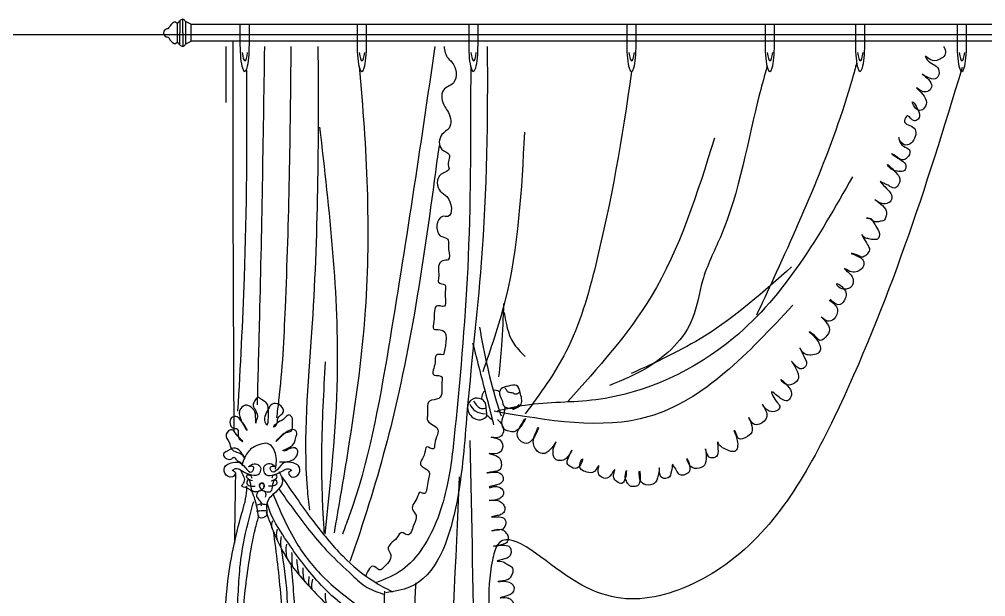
# Model space of a CAD drawing. Header units: inches. Extents: x 8.9 to 51.4, y 16 to 40.8.
# Drawn here: x 42.615 to 44.807, y 23.044 to 24.352 of the extents above; entities that cross this region are included whole.
import ezdxf

# ---------------------------------------------------------------- set-up
doc = ezdxf.new("R2010")
doc.units = ezdxf.units.IN
doc.header["$MEASUREMENT"] = 0
doc.layers.add('02', color=2, linetype='Continuous')
doc.layers.add('4', color=4, linetype='Continuous')

msp = doc.modelspace()

# ---------------------------------------------------------------- linework, layer by layer
at = {"layer": '02'}
for p, q in [((42.9793, 24.3487), (42.9793, 24.3218)), ((42.9861, 24.3218), (42.9861, 24.3524)), ((42.9919, 24.3472), (42.9919, 24.3479)), ((42.9919, 24.3472), (42.9919, 24.2965)), ((43.0038, 24.3413), (42.9933, 24.3465)), ((42.9734, 24.3448), (42.9734, 24.2989)), ((43.0038, 24.3413), (46.8378, 24.3413)), ((43.0038, 24.3413), (43.0038, 24.3028)), ((43.1156, 24.3413), (43.1156, 24.2944)), ((43.1368, 24.2934), (43.1368, 24.3413)), ((43.3813, 24.3413), (43.3813, 24.2944)), ((43.4025, 24.2934), (43.4025, 24.3413)), ((43.6342, 24.3413), (43.6342, 24.2944)), ((43.6554, 24.2934), (43.6554, 24.3413)), ((43.9927, 24.3413), (43.9927, 24.2944)), ((44.0139, 24.2934), (44.0139, 24.3413)), ((44.3064, 24.3413), (44.3064, 24.2944)), ((44.3275, 24.2934), (44.3276, 24.3413)), ((44.5112, 24.3413), (44.5112, 24.2944)), ((44.5324, 24.2934), (44.5324, 24.3413)), ((44.7419, 24.3413), (44.7419, 24.2944)), ((44.7631, 24.2934), (44.7631, 24.3413)), ((42.9793, 24.295), (42.9793, 24.3218)), ((42.9861, 24.3218), (42.9861, 24.2913)), ((46.8378, 24.3028), (43.0038, 24.3028)), ((42.9919, 24.2965), (42.9919, 24.2957)), ((43.0038, 24.3024), (42.9933, 24.2972)), ((43.0832, 24.2907), (43.0832, 24.164))]:
    msp.add_line(p, q, dxfattribs=at)
for centre, radius, start, end in [((42.9734, 24.3511), 0.00629, 238.1539, 337.9883), ((42.9853, 24.3457), 0.00679, 23.5943, 153.1506), ((42.995, 24.3499), 0.0038, 203.5943, 243.4382), ((42.952, 24.3218), 0.00962, 93.2803, 266.7262), ((42.9512, 24.3352), 0.0038, 273.2803, 334.4756), ((42.9793, 24.3218), 0.0273, 118.3687, 154.4756), ((42.9681, 24.3425), 0.0038, 58.1539, 118.3687), ((42.9512, 24.3084), 0.0038, 25.5309, 86.7262), ((42.9793, 24.3218), 0.0273, 205.5309, 241.6377), ((42.9681, 24.3012), 0.0038, 241.6377, 301.8526), ((42.9734, 24.2926), 0.00629, 22.0182, 121.8526), ((42.9853, 24.298), 0.00679, 206.8559, 336.4122), ((42.995, 24.2938), 0.0038, 116.5683, 156.4122)]:
    msp.add_arc(centre, radius, start, end, dxfattribs=at)
for centre, major_axis, ratio, start_param, end_param in [((43.1262, 24.2944), (0, 0.0601), 0.176397, 1.570796, 4.728041), ((43.3919, 24.2944), (0, 0.0601), 0.176397, 1.570796, 4.728041), ((43.6448, 24.2944), (0, 0.0601), 0.176397, 1.570796, 4.728041), ((44.0033, 24.2944), (0, 0.0601), 0.176397, 1.570796, 4.728041), ((44.317, 24.2944), (0, 0.0601), 0.176397, 1.570796, 4.728041), ((44.5218, 24.2944), (0, 0.0601), 0.176397, 1.570796, 4.728041), ((44.7525, 24.2944), (0, 0.0601), 0.176397, 1.570796, 4.728041), ((43.1267, 24.2998), (0, 0.0415), 0.176643, 2.136708, 4.146478), ((43.3924, 24.2998), (0, 0.0415), 0.176643, 2.136708, 4.146478), ((43.6453, 24.2998), (0, 0.0415), 0.176643, 2.136708, 4.146478), ((44.0038, 24.2998), (0, 0.0415), 0.176643, 2.136708, 4.146478), ((44.3175, 24.2998), (0, 0.0415), 0.176643, 2.136708, 4.146478), ((44.5223, 24.2998), (0, 0.0415), 0.176643, 2.136708, 4.146478), ((44.753, 24.2998), (0, 0.0415), 0.176643, 2.136708, 4.146478)]:
    msp.add_ellipse(centre, major_axis=major_axis, ratio=ratio, start_param=start_param, end_param=end_param, dxfattribs=at)
for points, knots in [([(43.0991, 24.3028), (43.0991, 24.2014), (43.0992, 23.9113), (43.1006, 23.6213), (43.1016, 23.4207)], [2.086117, 2.086117, 2.086117, 2.086117, 4.015385, 8.348551, 8.348551, 8.348551, 8.348551]), ([(43.1709, 24.2907), (43.168, 24.0803), (43.1635, 23.8097), (43.156, 23.5391), (43.1543, 23.4788)], [1.541985, 1.541985, 1.541985, 1.541985, 6.085403, 7.387185, 7.387185, 7.387185, 7.387185]), ([(43.231, 24.2907), (43.2294, 24.0934), (43.225, 23.8258), (43.2107, 23.5452), (43.2, 23.4625), (43.1983, 23.4495)], [2940.696931, 2940.696931, 2940.696931, 2940.696931, 8797.111194, 10880.326013, 11269.973114, 11269.973114, 11269.973114, 11269.973114]), ([(43.2922, 24.2907), (43.2943, 24.0751), (43.2914, 23.7414), (43.2566, 23.3904), (43.2711, 23.2565), (43.2729, 23.2399)], [2.079695, 2.079695, 2.079695, 2.079695, 6.738728, 9.28454, 9.644754, 9.644754, 9.644754, 9.644754]), ([(43.5574, 24.2907), (43.5244, 24.0635), (43.4713, 23.7065), (43.4047, 23.3343), (43.3527, 23.1984), (43.3477, 23.1852)], [0.979172, 0.979172, 0.979172, 0.979172, 5.94614, 8.780512, 9.086777, 9.086777, 9.086777, 9.086777]), ([(43.6762, 24.2907), (43.6776, 24.1281), (43.6734, 23.8468), (43.6305, 23.4937), (43.6158, 23.2511), (43.5541, 23.0691), (43.465, 23.0557), (43.4462, 23.0529)], [2939.242907, 2939.242907, 2939.242907, 2939.242907, 7773.046727, 11284.137095, 13314.332295, 15360.252589, 15909.32511, 15909.32511, 15909.32511, 15909.32511]), ([(43.5785, 24.2907), (43.5787, 24.2817), (43.5842, 24.2651), (43.6053, 24.2505), (43.6126, 24.2063), (43.5671, 24.1955), (43.5751, 24.1589), (43.5928, 24.1374), (43.5978, 24.1054), (43.5669, 24.0927), (43.5641, 24.0562), (43.599, 24.0482), (43.5839, 24.0262), (43.5933, 24.0084), (43.5587, 24.0036), (43.5621, 23.9622), (43.5942, 23.9513), (43.6009, 23.9001), (43.5615, 23.9117), (43.5558, 23.8591), (43.5919, 23.8583), (43.5855, 23.8324), (43.5951, 23.8046), (43.5762, 23.8071), (43.5611, 23.7946), (43.569, 23.7758), (43.563, 23.7529), (43.5848, 23.7532), (43.5776, 23.7288), (43.587, 23.6959), (43.5694, 23.7032), (43.5527, 23.7033), (43.5595, 23.6753), (43.5498, 23.6471), (43.5909, 23.6539), (43.5833, 23.6194), (43.5773, 23.5918)], [2.676291, 2.676291, 2.676291, 2.676291, 2.836146, 2.920329, 3.263767, 3.466201, 3.739429, 3.848873, 4.104306, 4.260415, 4.503985, 4.645637, 4.843154, 4.879835, 5.037672, 5.314994, 5.453091, 5.776768, 5.863063, 6.181272, 6.297438, 6.478369, 6.64814, 6.74028, 6.796867, 7.045193, 7.113909, 7.222544, 7.333143, 7.577646, 7.649486, 7.667139, 7.930713, 8.054607, 8.157448, 8.573558, 8.573558, 8.573558, 8.573558]), ([(44.7108, 24.2907), (44.7131, 24.2875), (44.7176, 24.2788), (44.7129, 24.2675), (44.6988, 24.2595), (44.684, 24.256), (44.665, 24.2743), (44.6784, 24.2531), (44.6915, 24.2506), (44.704, 24.2361), (44.6974, 24.2156), (44.6787, 24.2172), (44.6506, 24.2363), (44.6849, 24.2137), (44.6846, 24.1944), (44.6721, 24.1867), (44.6603, 24.1889), (44.6391, 24.2059), (44.6741, 24.1767), (44.6723, 24.1569), (44.6597, 24.1417), (44.6448, 24.1509), (44.6365, 24.1741), (44.658, 24.1443), (44.6571, 24.127), (44.6405, 24.1182), (44.6314, 24.1416), (44.6145, 24.1139), (44.6464, 24.1126), (44.6493, 24.09), (44.6427, 24.0757), (44.6276, 24.064), (44.6128, 24.0707), (44.6088, 24.0878), (44.6124, 24.0617), (44.6416, 24.0629), (44.6308, 24.0381), (44.6144, 24.0306), (44.606, 24.042), (44.5852, 24.0516), (44.615, 24.0334), (44.6278, 24.024), (44.6239, 24.0072), (44.6099, 24.0074), (44.5991, 24.0093), (44.5903, 24.0138), (44.5758, 24.0323), (44.6043, 24.0051), (44.6137, 23.9913), (44.6106, 23.9792), (44.6027, 23.9672), (44.5902, 23.9731), (44.5819, 23.9787), (44.5746, 23.9808), (44.5601, 23.9909), (44.5846, 23.9667), (44.5941, 23.9562), (44.5944, 23.9403), (44.5809, 23.9338), (44.5686, 23.9341), (44.544, 23.9512), (44.5827, 23.9268), (44.5818, 23.9093), (44.5784, 23.8967), (44.5662, 23.8945), (44.5523, 23.8908), (44.5486, 23.9025), (44.5322, 23.9013), (44.5499, 23.9021), (44.5547, 23.8838), (44.5681, 23.8705), (44.5645, 23.8537), (44.5523, 23.8526), (44.5427, 23.8551), (44.5322, 23.8561), (44.5197, 23.8733), (44.5375, 23.8441), (44.5456, 23.8296), (44.5366, 23.8183), (44.5253, 23.8111), (44.516, 23.819), (44.4889, 23.8246), (44.5279, 23.8147), (44.5322, 23.7963), (44.5244, 23.7852), (44.5124, 23.7786), (44.4998, 23.7794), (44.4777, 23.7933), (44.5032, 23.7736), (44.5082, 23.7591), (44.5025, 23.744), (44.4876, 23.7398), (44.4746, 23.7411), (44.4633, 23.7607), (44.4948, 23.7374), (44.4887, 23.719), (44.4774, 23.7011), (44.4613, 23.7099), (44.4556, 23.7163), (44.4536, 23.7184)], [4.925588, 4.925588, 4.925588, 4.925588, 4.982347, 5.077959, 5.172709, 5.317278, 5.412028, 5.50675, 5.630711, 5.743711, 5.868307, 5.98659, 6.121877, 6.32625, 6.418178, 6.512928, 6.59287, 6.68762, 6.911331, 7.042657, 7.135554, 7.270841, 7.341569, 7.531014, 7.649936, 7.720703, 7.852093, 7.946816, 8.143901, 8.252199, 8.381557, 8.476307, 8.629544, 8.671076, 8.726394, 8.962434, 9.086374, 9.166556, 9.308959, 9.363571, 9.550974, 9.660471, 9.74542, 9.836451, 9.919484, 9.985116, 10.060152, 10.284685, 10.368466, 10.45144, 10.537957, 10.630788, 10.696421, 10.758423, 10.805891, 10.99041, 11.089748, 11.18772, 11.264517, 11.378799, 11.473735, 11.704242, 11.808908, 11.881362, 11.950923, 12.064915, 12.122468, 12.196198, 12.223286, 12.401933, 12.533482, 12.630629, 12.682878, 12.774459, 12.84786, 12.912062, 13.100066, 13.18756, 13.298341, 13.367071, 13.445102, 13.552079, 13.753596, 13.847997, 13.933312, 14.026453, 14.126394, 14.227541, 14.381037, 14.486873, 14.596135, 14.673437, 14.805174, 14.857905, 15.044383, 15.171286, 15.292967, 15.418982, 15.482939, 15.482939, 15.482939, 15.482939]), ([(43.13, 24.2382), (43.1312, 24.0755), (43.1299, 23.8202), (43.1158, 23.5651), (43.1103, 23.4641)], [2.50693, 2.50693, 2.50693, 2.50693, 5.838294, 8.021416, 8.021416, 8.021416, 8.021416]), ([(43.3856, 24.2459), (43.403, 24.0615), (43.4181, 23.7632), (43.3671, 23.4109), (43.3384, 23.2434), (43.3289, 23.1885)], [2.300876, 2.300876, 2.300876, 2.300876, 6.285948, 8.753836, 9.957509, 9.957509, 9.957509, 9.957509]), ([(43.6388, 24.2447), (43.6382, 24.1012), (43.64, 23.8269), (43.6124, 23.5109), (43.5892, 23.2873), (43.5503, 23.1752), (43.4867, 23.0997), (43.4444, 23.0835), (43.4231, 23.0753)], [2.415857, 2.415857, 2.415857, 2.415857, 5.513522, 8.336301, 9.259926, 10.365633, 10.843941, 11.328965, 11.328965, 11.328965, 11.328965]), ([(44.7532, 24.2431), (44.671, 23.9705), (44.543, 23.5713), (44.2951, 23.1351), (44.0299, 23.0202), (43.871, 23.0597), (43.7101, 23.2148), (43.6808, 23.1008), (43.6767, 22.9985), (43.7343, 22.5499), (43.7528, 22.1286), (43.7773, 21.7631), (43.7784, 21.7472)], [0.43968, 0.43968, 0.43968, 0.43968, 6.467487, 9.535242, 10.873859, 12.211254, 13.435318, 13.697187, 14.459864, 15.74564, 23.312215, 23.65594, 23.65594, 23.65594, 23.65594]), ([(44.3107, 24.246), (44.305, 24.2248), (44.2693, 24.0965), (44.2439, 23.9273), (44.1606, 23.768), (44.1467, 23.6504), (44.0581, 23.5656), (43.9825, 23.5344), (43.9535, 23.5225)], [3645.263455, 3645.263455, 3645.263455, 3645.263455, 4237.45891, 7595.130461, 8649.632385, 9521.179416, 11028.586159, 11961.748953, 11961.748953, 11961.748953, 11961.748953]), ([(44.514, 24.254), (44.5109, 24.2414), (44.4629, 24.0692), (44.381, 23.8851), (44.2998, 23.7096), (44.287, 23.6819)], [4890.440153, 4890.440153, 4890.440153, 4890.440153, 5229.41462, 10055.169563, 10960.501509, 10960.501509, 10960.501509, 10960.501509]), ([(44.0034, 24.2343), (43.9824, 24.0826), (43.9453, 23.8705), (43.8711, 23.6058), (43.7959, 23.5037), (43.7624, 23.4582)], [2.22372, 2.22372, 2.22372, 2.22372, 5.362848, 6.870635, 8.080859, 8.080859, 8.080859, 8.080859]), ([(43.2961, 24.1082), (43.318, 23.9187), (43.3536, 23.6109), (43.3205, 23.3034), (43.3078, 23.1852)], [0, 0, 0, 0, 4.101324, 6.661576, 6.661576, 6.661576, 6.661576]), ([(43.7605, 24.0965), (43.754, 23.9662), (43.7446, 23.7806), (43.6843, 23.6058), (43.6663, 23.5538)], [0, 0, 0, 0, 2.79488, 3.979274, 3.979274, 3.979274, 3.979274]), ([(43.5669, 24.0666), (43.5383, 23.8524), (43.4979, 23.5505), (43.4053, 23.2414), (43.3709, 23.1406), (43.365, 23.1234)], [0, 0, 0, 0, 4.655183, 6.560679, 6.954668, 6.954668, 6.954668, 6.954668]), ([(44.1914, 24.0831), (44.1526, 23.9582), (44.0832, 23.7354), (43.9277, 23.5626), (43.8593, 23.4866)], [0, 0, 0, 0, 2.781689, 4.965285, 4.965285, 4.965285, 4.965285]), ([(44.5045, 23.9951), (44.4282, 23.8615), (44.2941, 23.6265), (43.9845, 23.4798), (43.7933, 23.486), (43.7197, 23.4694), (43.6985, 23.4646)], [0, 0, 0, 0, 3.258415, 5.731218, 6.885988, 7.355532, 7.355532, 7.355532, 7.355532]), ([(44.3665, 23.7915), (44.3032, 23.7352), (44.1932, 23.6372), (44.0597, 23.5756), (44.0029, 23.5494)], [0, 0, 0, 0, 1.815763, 3.159236, 3.159236, 3.159236, 3.159236]), ([(44.4519, 23.7159), (44.4605, 23.7097), (44.4762, 23.6984), (44.466, 23.6726), (44.4477, 23.6646), (44.4228, 23.6877), (44.4583, 23.6559), (44.4485, 23.6362), (44.4319, 23.6194), (44.4211, 23.6349), (44.3937, 23.6533), (44.4329, 23.6234), (44.4333, 23.596), (44.4114, 23.5902), (44.3934, 23.5916), (44.3814, 23.6152), (44.3965, 23.5846), (44.4038, 23.5696), (44.3871, 23.5556), (44.3758, 23.5666), (44.3578, 23.5876), (44.3861, 23.5518), (44.3796, 23.5317), (44.3654, 23.5216), (44.3503, 23.5247), (44.3346, 23.5442), (44.367, 23.5163), (44.3669, 23.4986), (44.3575, 23.4848), (44.3431, 23.4916), (44.3343, 23.4986), (44.3136, 23.5167), (44.3302, 23.4864), (44.343, 23.4739), (44.3308, 23.462), (44.3174, 23.4628), (44.3072, 23.4694), (44.3009, 23.479), (44.3033, 23.4772), (44.2997, 23.4805)], [0, 0, 0, 0, 278.356197, 511.266998, 661.325972, 824.10806, 1117.505774, 1297.548941, 1498.494866, 1613.590479, 1809.597863, 2145.133708, 2398.482665, 2571.125997, 2855.432705, 2928.208936, 3165.416399, 3337.980789, 3466.618464, 3653.998246, 3746.783712, 4112.451938, 4189.613237, 4390.559241, 4544.999818, 4637.78514, 4937.902887, 5100.585725, 5215.628712, 5344.329194, 5482.929118, 5621.529203, 5895.031828, 6004.196175, 6119.239071, 6282.02116, 6388.145536, 6460.921768, 6582.058019, 6582.058019, 6582.058019, 6582.058019]), ([(44.3692, 23.7043), (44.2681, 23.5961), (44.081, 23.3959), (43.8143, 23.4427), (43.6917, 23.4642)], [0, 0, 0, 0, 2.969861, 5.498452, 5.498452, 5.498452, 5.498452]), ([(43.7132, 23.708), (43.7121, 23.6763), (43.7103, 23.621), (43.7046, 23.5659), (43.7021, 23.5424)], [0, 0, 0, 0, 0.684051, 1.194794, 1.194794, 1.194794, 1.194794]), ([(43.7149, 23.6876), (43.7188, 23.6637), (43.7249, 23.6253), (43.7522, 23.5986), (43.7625, 23.5886)], [0, 0, 0, 0, 0.5051227, 0.8082245, 0.8082245, 0.8082245, 0.8082245]), ([(43.6585, 23.6547), (43.6699, 23.5947), (43.6829, 23.5267), (43.7051, 23.4613), (43.7077, 23.4537)], [0, 0, 0, 0, 1.315454, 1.490095, 1.490095, 1.490095, 1.490095]), ([(43.6432, 23.6194), (43.6539, 23.5774), (43.6698, 23.5155), (43.6856, 23.4537), (43.6908, 23.4337)], [0, 0, 0, 0, 0.934916, 1.379604, 1.379604, 1.379604, 1.379604]), ([(43.5773, 23.5918), (43.5702, 23.5929), (43.5562, 23.5952), (43.5613, 23.5703), (43.5433, 23.5409), (43.5759, 23.547), (43.5712, 23.5217), (43.5804, 23.4889), (43.5345, 23.4916), (43.5429, 23.4619), (43.5373, 23.4374), (43.5772, 23.4277), (43.556, 23.4016), (43.5573, 23.3726), (43.535, 23.3903), (43.5367, 23.3617), (43.5144, 23.342), (43.5517, 23.3299), (43.539, 23.3056), (43.54, 23.2711), (43.5215, 23.2838), (43.5173, 23.2615), (43.4983, 23.2466), (43.5203, 23.2261), (43.5079, 23.2072), (43.5012, 23.1756), (43.4807, 23.1947), (43.4697, 23.1703), (43.4444, 23.1582), (43.4651, 23.1316), (43.4465, 23.1161), (43.4321, 23.1004), (43.415, 23.1229), (43.4062, 23.1035), (43.4006, 23.0912)], [0, 0, 0, 0, 0.121703, 0.241484, 0.447118, 0.580668, 0.62922, 0.936103, 1.093306, 1.339606, 1.395971, 1.614044, 1.870088, 1.956287, 2.070281, 2.182963, 2.378317, 2.543623, 2.728291, 2.921781, 2.984801, 3.061002, 3.288471, 3.402846, 3.57092, 3.755971, 3.855605, 3.975051, 4.206415, 4.308287, 4.565647, 4.606051, 4.728144, 4.933513, 4.933513, 4.933513, 4.933513]), ([(43.3088, 23.5759), (43.3051, 23.5087), (43.2988, 23.3953), (43.3013, 23.2662), (43.3051, 23.2045), (43.3061, 23.1891)], [0, 0, 0, 0, 1.452148, 2.452322, 2.786227, 2.786227, 2.786227, 2.786227]), ([(43.7341, 23.4682), (43.742, 23.4715), (43.7592, 23.4787), (43.7516, 23.5034), (43.7452, 23.5271), (43.7241, 23.5207), (43.7089, 23.5187), (43.7013, 23.5036), (43.7105, 23.491), (43.7126, 23.4734), (43.728, 23.4709), (43.7405, 23.4713), (43.7464, 23.4772), (43.7485, 23.4793)], [0, 0, 0, 0, 0.161373, 0.353204, 0.477901, 0.613649, 0.742418, 0.795859, 0.944672, 1.048233, 1.131452, 1.244183, 1.306422, 1.306422, 1.306422, 1.306422]), ([(43.7496, 23.5069), (43.7467, 23.5046), (43.7412, 23.5001), (43.7336, 23.5072), (43.7252, 23.5054), (43.7206, 23.5117), (43.7179, 23.5151), (43.7164, 23.5169)], [0, 0, 0, 0, 0.0712876, 0.131989, 0.1883547, 0.2334306, 0.2844489, 0.2844489, 0.2844489, 0.2844489]), ([(43.2049, 23.3493), (43.2176, 23.3492), (43.2362, 23.349), (43.2486, 23.3685), (43.2436, 23.3832), (43.2278, 23.3812), (43.221, 23.3743), (43.2068, 23.3747), (43.2396, 23.3838), (43.2399, 23.4004), (43.2465, 23.4161), (43.2365, 23.4261), (43.2199, 23.4165), (43.2103, 23.4087), (43.191, 23.3884), (43.2098, 23.4109), (43.22, 23.417), (43.2367, 23.4178), (43.2338, 23.4364), (43.2358, 23.4486), (43.2253, 23.4601), (43.2132, 23.4417), (43.2012, 23.4414), (43.1873, 23.4248), (43.2029, 23.4354), (43.1972, 23.451), (43.2202, 23.4609), (43.2069, 23.4816), (43.1871, 23.4836), (43.1791, 23.4672), (43.1716, 23.4544), (43.1707, 23.4422), (43.1807, 23.4226), (43.1807, 23.4641), (43.178, 23.4837), (43.1662, 23.4892), (43.1537, 23.4994), (43.1481, 23.4864), (43.1439, 23.4769), (43.1523, 23.4659), (43.1576, 23.4523), (43.1518, 23.4439), (43.151, 23.4325), (43.1516, 23.4541), (43.1499, 23.4657), (43.1368, 23.478), (43.1231, 23.4783), (43.1151, 23.4689), (43.1114, 23.4484), (43.1439, 23.4013), (43.1202, 23.4429), (43.1073, 23.4538), (43.0933, 23.4503), (43.0915, 23.4364), (43.0976, 23.4249), (43.116, 23.426), (43.1063, 23.4056), (43.1307, 23.3886), (43.1065, 23.4109), (43.0975, 23.4269), (43.0768, 23.4101), (43.0933, 23.3954), (43.0937, 23.3776), (43.1099, 23.3706), (43.1219, 23.3671), (43.1298, 23.3496), (43.1129, 23.3865), (43.0948, 23.3791), (43.0859, 23.373), (43.0713, 23.3661), (43.0922, 23.3485), (43.1022, 23.3632), (43.108, 23.3515), (43.1174, 23.3495), (43.1202, 23.3432), (43.1214, 23.3404)], [0, 0, 0, 0, 0.25265, 0.372592, 0.430361, 0.54844, 0.620438, 0.652641, 0.78712, 0.960108, 1.057239, 1.102764, 1.22515, 1.377668, 1.468718, 1.613075, 1.699602, 1.777746, 1.908239, 2.00537, 2.050896, 2.190825, 2.301323, 2.385124, 2.438781, 2.561086, 2.690291, 2.824714, 2.943279, 3.050571, 3.180194, 3.266004, 3.313981, 3.573418, 3.661873, 3.769188, 3.841186, 3.948478, 3.9824, 4.064098, 4.21768, 4.241669, 4.296364, 4.360721, 4.514303, 4.63666, 4.690332, 4.796557, 4.861804, 5.159295, 5.376534, 5.453923, 5.532066, 5.630961, 5.708327, 5.786471, 5.927555, 6.018606, 6.201325, 6.277201, 6.399557, 6.548971, 6.650737, 6.751984, 6.891914, 6.915902, 7.106933, 7.225498, 7.288078, 7.356791, 7.502757, 7.565337, 7.626037, 7.703426, 7.765983, 7.765983, 7.765983, 7.765983]), ([(43.6677, 23.4892), (43.6614, 23.492), (43.6476, 23.4981), (43.6278, 23.4793), (43.6351, 23.4536), (43.6569, 23.4399), (43.6784, 23.4521), (43.6729, 23.4679), (43.6747, 23.481), (43.6687, 23.4879), (43.6666, 23.4903)], [0, 0, 0, 0, 0.139209, 0.302711, 0.457375, 0.653416, 0.779424, 0.859476, 0.980015, 1.048553, 1.048553, 1.048553, 1.048553]), ([(43.6699, 23.51), (43.6672, 23.5061), (43.6632, 23.5002), (43.6635, 23.4933), (43.6637, 23.491)], [0, 0, 0, 0, 134.870761, 203.126933, 203.126933, 203.126933, 203.126933]), ([(43.6895, 23.5122), (43.6946, 23.5124), (43.7008, 23.5128), (43.7037, 23.5084), (43.7041, 23.5075)], [0, 0, 0, 0, 130.51595, 160.610671, 160.610671, 160.610671, 160.610671]), ([(43.6367, 23.4804), (43.6402, 23.4745), (43.6481, 23.4613), (43.6636, 23.4593), (43.6721, 23.4582)], [0, 0, 0, 0, 0.1418603, 0.3159487, 0.3159487, 0.3159487, 0.3159487]), ([(43.6455, 23.487), (43.6507, 23.4792), (43.658, 23.4682), (43.6698, 23.4708), (43.6732, 23.4715)], [0, 0, 0, 0, 0.1747645, 0.2469482, 0.2469482, 0.2469482, 0.2469482]), ([(43.7163, 23.4741), (43.7161, 23.4722), (43.7154, 23.4675), (43.7146, 23.463), (43.7141, 23.4603)], [520.049924, 520.049924, 520.049924, 520.049924, 574.827838, 656.263024, 656.263024, 656.263024, 656.263024]), ([(44.3008, 23.4785), (44.3064, 23.4695), (44.3166, 23.453), (44.2973, 23.4332), (44.2773, 23.4327), (44.2631, 23.4635), (44.2838, 23.4207), (44.2673, 23.4062), (44.2456, 23.3969), (44.2423, 23.4111), (44.2383, 23.4189), (44.2368, 23.4216)], [0, 0, 0, 0, 278.356197, 511.266998, 661.325972, 824.10806, 1117.505774, 1297.548941, 1498.494866, 1613.590479, 1691.984387, 1691.984387, 1691.984387, 1691.984387]), ([(43.9921, 23.3295), (43.9916, 23.3225), (43.9908, 23.3124), (43.982, 23.2971), (43.9696, 23.304), (43.9613, 23.313), (43.9633, 23.3225), (43.9678, 23.3396), (43.9563, 23.3136), (43.9407, 23.3101), (43.9282, 23.32), (43.9268, 23.3307), (43.9321, 23.3487), (43.9198, 23.3217), (43.903, 23.3257), (43.8882, 23.3303), (43.884, 23.3433), (43.8966, 23.3663), (43.8863, 23.3314), (43.8679, 23.3355), (43.8548, 23.3455), (43.86, 23.3597), (43.8734, 23.3866), (43.8587, 23.3567), (43.8444, 23.3513), (43.8292, 23.3532), (43.8255, 23.3666), (43.8248, 23.3783), (43.8391, 23.4092), (43.8143, 23.361), (43.7855, 23.3725), (43.779, 23.3941), (43.7833, 23.4102), (43.7997, 23.4447), (43.7755, 23.3741), (43.739, 23.4057), (43.7486, 23.4269), (43.7732, 23.4649), (43.7457, 23.4119), (43.7259, 23.4195), (43.7122, 23.422), (43.7074, 23.4413), (43.7127, 23.4531), (43.7156, 23.4595)], [0, 0, 0, 0, 0.156985, 0.227209, 0.318805, 0.39768, 0.477961, 0.534731, 0.67148, 0.774766, 0.875802, 0.96288, 1.025674, 1.148853, 1.272706, 1.382918, 1.453125, 1.560671, 1.709487, 1.826565, 1.918137, 2.018373, 2.14784, 2.31183, 2.386276, 2.507333, 2.573656, 2.659858, 2.790339, 3.030238, 3.188655, 3.346493, 3.460031, 3.589499, 3.891839, 4.096905, 4.249234, 4.418345, 4.702273, 4.789415, 4.861533, 4.986219, 5.14016, 5.14016, 5.14016, 5.14016]), ([(43.6994, 23.4456), (43.7054, 23.4395), (43.7151, 23.4297), (43.7122, 23.4105), (43.7009, 23.4024), (43.6743, 23.4069), (43.7113, 23.4024), (43.713, 23.3794), (43.7007, 23.3649), (43.6677, 23.3703), (43.7049, 23.3639), (43.7087, 23.3473), (43.7085, 23.3326), (43.6965, 23.3274), (43.6877, 23.3271), (43.6657, 23.3222), (43.6993, 23.3295), (43.7107, 23.3204), (43.7139, 23.3098), (43.7085, 23.301), (43.6996, 23.2971), (43.6898, 23.2954), (43.6839, 23.2935), (43.6806, 23.2924)], [0, 0, 0, 0, 0.174781, 0.283153, 0.363857, 0.475515, 0.622776, 0.773257, 0.886443, 1.017396, 1.183138, 1.289442, 1.393049, 1.45381, 1.542314, 1.616505, 1.788186, 1.886756, 1.943853, 2.007048, 2.089413, 2.146549, 2.222433, 2.222433, 2.222433, 2.222433]), ([(44.2354, 23.4206), (44.2382, 23.4144), (44.2468, 23.3931), (44.2427, 23.3682), (44.2158, 23.3776), (44.2021, 23.3845), (44.1993, 23.3946)], [1979.746584, 1979.746584, 1979.746584, 1979.746584, 2145.133708, 2398.482665, 2571.125997, 2845.125135, 2845.125135, 2845.125135, 2845.125135]), ([(43.196, 23.3329), (43.1978, 23.3446), (43.201, 23.3657), (43.1836, 23.3944), (43.1613, 23.3894), (43.1419, 23.3825), (43.1265, 23.3636), (43.1217, 23.348), (43.1196, 23.3412)], [0, 0, 0, 0, 0.25743, 0.463537, 0.571416, 0.710948, 0.911726, 1.063771, 1.063771, 1.063771, 1.063771]), ([(43.6369, 23.3982), (43.6446, 23.0346), (43.6549, 22.5484), (43.6353, 22.0625), (43.6304, 21.9399)], [0, 0, 0, 0, 7.849537, 10.498599, 10.498599, 10.498599, 10.498599]), ([(44.1985, 23.3941), (44.1988, 23.3894), (44.1998, 23.3739), (44.2005, 23.3616), (44.1798, 23.355), (44.1735, 23.3695), (44.1687, 23.3889), (44.1774, 23.3519), (44.1637, 23.3358), (44.1468, 23.3318), (44.1339, 23.3405), (44.1251, 23.3687), (44.142, 23.3306), (44.1291, 23.3224), (44.1218, 23.3187), (44.1128, 23.3198), (44.1092, 23.3225), (44.1019, 23.3373), (44.1002, 23.3377), (44.0966, 23.3444)], [3067.291868, 3067.291868, 3067.291868, 3067.291868, 3165.416399, 3337.980789, 3466.618464, 3653.998246, 3746.783712, 4112.451938, 4189.613237, 4390.559241, 4544.999818, 4637.78514, 4937.902887, 5100.585725, 5215.628712, 5344.329194, 5482.929118, 5621.529203, 5675.154331, 5675.154331, 5675.154331, 5675.154331]), ([(43.0979, 23.3311), (43.1015, 23.3289), (43.1088, 23.3244), (43.0964, 23.31), (43.0776, 23.3213), (43.0802, 23.3418), (43.0961, 23.3475), (43.1138, 23.3511), (43.1261, 23.3386), (43.1414, 23.3193), (43.1499, 23.3381), (43.1413, 23.3402), (43.133, 23.3371), (43.1441, 23.3454), (43.1521, 23.3457), (43.163, 23.3392), (43.1631, 23.3277), (43.1546, 23.3157), (43.1358, 23.3207), (43.1215, 23.3268), (43.1115, 23.3339), (43.1043, 23.3342), (43.1015, 23.3321), (43.1001, 23.3309)], [0, 0, 0, 0, 0.07614, 0.152743, 0.291918, 0.412113, 0.513832, 0.634117, 0.770544, 0.904998, 0.985521, 1.034394, 1.068626, 1.111601, 1.213194, 1.270931, 1.358399, 1.425502, 1.559941, 1.707162, 1.782211, 1.815778, 1.854917, 1.854917, 1.854917, 1.854917]), ([(43.2334, 23.3311), (43.2297, 23.3289), (43.2224, 23.3244), (43.2348, 23.31), (43.2537, 23.3213), (43.251, 23.3418), (43.2352, 23.3475), (43.2174, 23.3511), (43.2052, 23.3386), (43.1899, 23.3193), (43.1813, 23.3381), (43.1899, 23.3402), (43.1983, 23.3371), (43.1872, 23.3454), (43.1791, 23.3457), (43.1683, 23.3392), (43.1682, 23.3277), (43.1767, 23.3157), (43.1955, 23.3207), (43.2098, 23.3268), (43.2197, 23.3339), (43.227, 23.3342), (43.2297, 23.3321), (43.2312, 23.3309)], [0, 0, 0, 0, 0.07614, 0.152743, 0.291918, 0.412113, 0.513832, 0.634117, 0.770544, 0.904998, 0.985521, 1.034394, 1.068626, 1.111601, 1.213194, 1.270931, 1.358399, 1.425502, 1.559941, 1.707162, 1.782211, 1.815778, 1.854917, 1.854917, 1.854917, 1.854917]), ([(44.0967, 23.344), (44.0958, 23.3394), (44.093, 23.3242), (44.0907, 23.312), (44.069, 23.3107), (44.0665, 23.3263), (44.0666, 23.3463), (44.0659, 23.3083), (44.0487, 23.296), (44.0313, 23.2963), (44.021, 23.3079), (44.0209, 23.3438), (44.0264, 23.2964), (44.012, 23.2938), (44.0044, 23.2927), (43.9979, 23.296), (43.9931, 23.3029), (43.9892, 23.3125), (43.989, 23.3153), (43.9915, 23.3291)], [3067.291868, 3067.291868, 3067.291868, 3067.291868, 3165.416399, 3337.980789, 3466.618464, 3653.998246, 3746.783712, 4112.451938, 4189.613237, 4390.559241, 4544.999818, 4637.78514, 4937.902887, 5100.585725, 5215.628712, 5344.329194, 5482.929118, 5621.529203, 5672.26178, 5672.26178, 5672.26178, 5672.26178]), ([(43.2034, 23.3275), (43.2078, 23.3202), (43.2186, 23.3025), (43.1977, 23.2817), (43.1799, 23.2664), (43.1727, 23.2474), (43.1808, 23.225), (43.1577, 23.2192), (43.1549, 23.2458), (43.1493, 23.2671), (43.1396, 23.2906), (43.115, 23.293), (43.1262, 23.302), (43.1273, 23.3138), (43.1202, 23.3222), (43.1189, 23.3284), (43.1186, 23.3298)], [0, 0, 0, 0, 0.167691, 0.40959, 0.515058, 0.68718, 0.821576, 0.928392, 1.015658, 1.299544, 1.453278, 1.560083, 1.607832, 1.691183, 1.797935, 1.828674, 1.828674, 1.828674, 1.828674]), ([(43.1603, 23.2926), (43.16, 23.2963), (43.1594, 23.3037), (43.1727, 23.2991), (43.1683, 23.2863), (43.1578, 23.2824), (43.1413, 23.2797), (43.1409, 23.2954), (43.139, 23.3044), (43.1354, 23.3106), (43.1288, 23.3139), (43.1325, 23.3217), (43.1406, 23.3191), (43.1419, 23.3147), (43.1425, 23.3126)], [0, 0, 0, 0, 0.0624407, 0.1225553, 0.1900638, 0.2843385, 0.3716573, 0.4788336, 0.5423218, 0.5793413, 0.6339185, 0.6683535, 0.7207332, 0.7666466, 0.7666466, 0.7666466, 0.7666466]), ([(43.1699, 23.2926), (43.1702, 23.2963), (43.1709, 23.3037), (43.1576, 23.2991), (43.162, 23.2863), (43.1725, 23.2824), (43.1889, 23.2797), (43.1893, 23.2954), (43.1912, 23.3044), (43.1949, 23.3106), (43.2015, 23.3139), (43.1977, 23.3217), (43.1897, 23.3191), (43.1884, 23.3147), (43.1877, 23.3126)], [0, 0, 0, 0, 0.0624407, 0.1225553, 0.1900638, 0.2843385, 0.3716573, 0.4788336, 0.5423218, 0.5793413, 0.6339185, 0.6683535, 0.7207332, 0.7666466, 0.7666466, 0.7666466, 0.7666466]), ([(43.2092, 23.3173), (43.2324, 23.2833), (43.2758, 23.2202), (43.3431, 23.1374), (43.4061, 23.084), (43.447, 23.0625), (43.4614, 23.0549)], [0, 0, 0, 0, 0.888336, 1.653935, 2.300093, 2.650325, 2.650325, 2.650325, 2.650325]), ([(43.1441, 23.3061), (43.1396, 23.3081), (43.1317, 23.3115), (43.1302, 23.2971), (43.1406, 23.2945), (43.1466, 23.2942), (43.1497, 23.2941)], [0, 0, 0, 0, 0.0814887, 0.1450862, 0.2094997, 0.2788855, 0.2788855, 0.2788855, 0.2788855]), ([(43.1861, 23.3061), (43.1906, 23.3081), (43.1986, 23.3115), (43.2001, 23.2971), (43.1896, 23.2945), (43.1836, 23.2942), (43.1805, 23.2941)], [0, 0, 0, 0, 0.0814887, 0.1450862, 0.2094997, 0.2788855, 0.2788855, 0.2788855, 0.2788855]), ([(43.6127, 23.3153), (43.5958, 22.9313), (43.5753, 22.4652), (43.5184, 22.0024), (43.5084, 21.9208)], [0, 0, 0, 0, 8.293962, 10.067616, 10.067616, 10.067616, 10.067616]), ([(43.6811, 23.2906), (43.6886, 23.2928), (43.7009, 23.2962), (43.7155, 23.2837), (43.712, 23.2716), (43.7053, 23.2664), (43.697, 23.263), (43.6896, 23.2616), (43.6725, 23.2616), (43.7013, 23.2646), (43.7101, 23.2561), (43.7175, 23.2469), (43.7161, 23.2354), (43.7063, 23.2288), (43.6977, 23.2273), (43.6786, 23.2233), (43.7043, 23.226), (43.7163, 23.222), (43.7196, 23.2086), (43.7126, 23.1945), (43.7, 23.1952), (43.6779, 23.1906), (43.7071, 23.2004), (43.7168, 23.1911), (43.725, 23.182), (43.7243, 23.1673), (43.7103, 23.1615), (43.7013, 23.1597), (43.6825, 23.157), (43.714, 23.1626), (43.728, 23.1582), (43.731, 23.1466), (43.7292, 23.1356), (43.7181, 23.1296), (43.7098, 23.1283), (43.6931, 23.1234), (43.7122, 23.1254), (43.7191, 23.1173), (43.7307, 23.1141), (43.7358, 23.104), (43.7326, 23.0947), (43.7288, 23.0855), (43.7191, 23.0802), (43.7106, 23.0794), (43.692, 23.0766), (43.7244, 23.0816), (43.7392, 23.0697), (43.736, 23.0533), (43.7266, 23.0477), (43.7183, 23.0444), (43.6976, 23.04), (43.7212, 23.0435), (43.7301, 23.0378), (43.7362, 23.0303), (43.7374, 23.0213), (43.7351, 23.0122), (43.7264, 23.0084), (43.7206, 23.0019), (43.6998, 23.0032), (43.7279, 23.0015), (43.7367, 22.9928), (43.7432, 22.9818), (43.7405, 22.9725), (43.7381, 22.964), (43.7293, 22.9616), (43.7224, 22.9622), (43.7059, 22.9585), (43.7347, 22.9621), (43.7394, 22.9501), (43.7451, 22.9405), (43.7408, 22.9312), (43.733, 22.9262), (43.7254, 22.925), (43.7198, 22.9237), (43.7175, 22.9232)], [0, 0, 0, 0, 0.160526, 0.258646, 0.346637, 0.388323, 0.4409, 0.533064, 0.575776, 0.71993, 0.80877, 0.878345, 0.959079, 1.027432, 1.110312, 1.181541, 1.304339, 1.402485, 1.468478, 1.575859, 1.679521, 1.755025, 1.905033, 1.985746, 2.057645, 2.163867, 2.237327, 2.356643, 2.394039, 2.569287, 2.659653, 2.731538, 2.802048, 2.885651, 2.96775, 3.034643, 3.10993, 3.199744, 3.285458, 3.348075, 3.419459, 3.48837, 3.55964, 3.63566, 3.701703, 3.837213, 4.000618, 4.082117, 4.152148, 4.217187, 4.308933, 4.419208, 4.490361, 4.55861, 4.61422, 4.684627, 4.740789, 4.805792, 4.884123, 5.014635, 5.10564, 5.193577, 5.259972, 5.312073, 5.370892, 5.429264, 5.484961, 5.620468, 5.705745, 5.764531, 5.851024, 5.8904, 5.961934, 6.014065, 6.014065, 6.014065, 6.014065]), ([(43.231, 23.1197), (43.2347, 23.0778), (43.2417, 22.9981), (43.2497, 22.8886), (43.1978, 22.8398), (43.1544, 22.8244), (43.1088, 22.8497), (43.087, 22.9008), (43.0802, 22.9764), (43.0857, 23.0879), (43.1079, 23.1965), (43.1311, 23.2704), (43.1308, 23.2911), (43.1307, 23.294)], [0, 0, 0, 0, 0.92861, 1.765119, 2.153564, 2.382071, 2.71199, 3.153973, 3.533295, 4.349407, 5.54895, 5.933432, 5.996163, 5.996163, 5.996163, 5.996163]), ([(43.1736, 23.2691), (43.1745, 23.2734), (43.1766, 23.2824), (43.1598, 23.287), (43.1508, 23.2749), (43.1565, 23.2645), (43.1644, 23.2585), (43.1636, 23.2521), (43.1633, 23.2497)], [0, 0, 0, 0, 0.0820643, 0.1756984, 0.269293, 0.3317988, 0.4138856, 0.4631243, 0.4631243, 0.4631243, 0.4631243]), ([(43.1901, 23.2776), (43.2061, 23.2395), (43.2353, 23.17), (43.301, 23.0867), (43.3618, 23.0392), (43.4064, 23.0047), (43.4314, 22.9958), (43.4431, 22.9916)], [0, 0, 0, 0, 0.890387, 1.620369, 2.257223, 2.558311, 2.826587, 2.826587, 2.826587, 2.826587]), ([(43.2034, 23.2881), (43.2154, 23.2713), (43.251, 23.2217), (43.3038, 23.1534), (43.3626, 23.0999), (43.4022, 23.0624), (43.4301, 23.0534), (43.4438, 23.0489)], [91.997403, 91.997403, 91.997403, 91.997403, 703.804154, 1905.216445, 2637.648702, 3073.378725, 3495.388328, 3495.388328, 3495.388328, 3495.388328]), ([(43.2089, 23.1525), (43.2144, 23.1181), (43.2241, 23.0575), (43.2217, 22.9801), (43.2322, 22.9183), (43.1982, 22.8942), (43.1995, 22.849), (43.1392, 22.8523), (43.1263, 22.8818), (43.1289, 22.9028), (43.0956, 22.9281), (43.1123, 23.0124), (43.1116, 23.1069), (43.1295, 23.1969), (43.1423, 23.2434), (43.1467, 23.2593)], [0, 0, 0, 0, 0.740262, 1.303111, 1.769059, 1.856033, 2.168134, 2.519454, 2.73512, 2.792505, 2.959851, 3.509706, 4.412633, 5.10147, 5.457834, 5.457834, 5.457834, 5.457834]), ([(43.176, 23.2521), (43.1737, 23.2524), (43.169, 23.2532), (43.1607, 23.2541), (43.1553, 23.2519), (43.1522, 23.2506)], [0, 0, 0, 0, 0.0490984, 0.1053124, 0.1747446, 0.1747446, 0.1747446, 0.1747446]), ([(43.4491, 22.9738), (43.4268, 22.9823), (43.3633, 23.0065), (43.2829, 23.0828), (43.2198, 23.171), (43.1837, 23.2299), (43.1777, 23.2564), (43.1774, 23.2577)], [0, 0, 0, 0, 704.861802, 2004.121021, 3187.706737, 3959.535455, 3998.088695, 3998.088695, 3998.088695, 3998.088695]), ([(43.1758, 23.238), (43.1729, 23.2383), (43.1653, 23.2391), (43.1578, 23.2377), (43.1531, 23.2369)], [0, 0, 0, 0, 0.0613555, 0.1641193, 0.1641193, 0.1641193, 0.1641193]), ([(43.1747, 23.2361), (43.1876, 23.2007), (43.2149, 23.1261), (43.3007, 23.0383), (43.37, 22.9646), (43.4234, 22.9417), (43.4372, 22.9358)], [0, 0, 0, 0, 0.803272, 1.69496, 2.621934, 2.943131, 2.943131, 2.943131, 2.943131]), ([(43.191, 23.1926), (43.1975, 23.1428), (43.2068, 23.0716), (43.2117, 22.9842), (43.2098, 22.9437), (43.2128, 22.9149), (43.1975, 22.9069), (43.1879, 22.908), (43.1793, 22.9089), (43.1758, 22.9142), (43.17, 22.918), (43.1673, 22.9336), (43.1561, 22.9127), (43.1395, 22.9108), (43.1216, 22.9242), (43.1222, 22.9676), (43.1241, 23.0434), (43.1363, 23.1284), (43.149, 23.1953), (43.156, 23.2189), (43.1586, 23.2278)], [0, 0, 0, 0, 1.091183, 1.557804, 1.856485, 2.016685, 2.096663, 2.187941, 2.229756, 2.272769, 2.315782, 2.383042, 2.505672, 2.599174, 2.737084, 2.922022, 3.47978, 4.420049, 4.750841, 4.951343, 4.951343, 4.951343, 4.951343]), ([(43.1892, 23.2156), (43.1885, 23.2144), (43.186, 23.2094), (43.1868, 23.2037), (43.1874, 23.1995)], [0, 0, 0, 0, 0.0305598, 0.1190681, 0.1190681, 0.1190681, 0.1190681]), ([(43.2001, 23.1967), (43.1991, 23.1928), (43.1971, 23.1848), (43.1986, 23.1766), (43.1994, 23.1724)], [0, 0, 0, 0, 0.0848209, 0.1764191, 0.1764191, 0.1764191, 0.1764191]), ([(43.209, 23.1804), (43.2083, 23.1761), (43.2068, 23.1677), (43.2077, 23.1593), (43.2082, 23.1553)], [0, 0, 0, 0, 0.0952074, 0.1818202, 0.1818202, 0.1818202, 0.1818202]), ([(43.2207, 23.1629), (43.2201, 23.1575), (43.2188, 23.1464), (43.2211, 23.1356), (43.2222, 23.13)], [0, 0, 0, 0, 0.1166594, 0.2381023, 0.2381023, 0.2381023, 0.2381023]), ([(43.2326, 23.1437), (43.2329, 23.1389), (43.2334, 23.1279), (43.2324, 23.1134), (43.2383, 23.1082), (43.2395, 23.1071)], [0, 0, 0, 0, 0.1070098, 0.2419997, 0.2747213, 0.2747213, 0.2747213, 0.2747213]), ([(43.244, 23.1285), (43.2445, 23.1228), (43.2453, 23.1113), (43.2477, 23.0999), (43.2489, 23.0943)], [0, 0, 0, 0, 0.1238911, 0.2494441, 0.2494441, 0.2494441, 0.2494441]), ([(43.2581, 23.1089), (43.2582, 23.1053), (43.2584, 23.0951), (43.2591, 23.084), (43.2623, 23.0777), (43.2626, 23.0773)], [0, 0, 0, 0, 0.0781397, 0.2205342, 0.2308093, 0.2308093, 0.2308093, 0.2308093]), ([(43.2719, 23.0895), (43.2716, 23.0859), (43.2708, 23.0787), (43.2714, 23.0715), (43.2717, 23.068)], [0, 0, 0, 0, 0.078681, 0.1554326, 0.1554326, 0.1554326, 0.1554326]), ([(43.2803, 23.0834), (43.2789, 23.0784), (43.2769, 23.0709), (43.2783, 23.0633), (43.2787, 23.0607)], [0, 0, 0, 0, 0.109121, 0.165234, 0.165234, 0.165234, 0.165234]), ([(43.5142, 23.0756), (43.5085, 22.9745), (43.4994, 22.8112), (43.5007, 22.6476), (43.5013, 22.5852)], [0, 0, 0, 0, 2.184948, 3.531886, 3.531886, 3.531886, 3.531886]), ([(43.4431, 23.056), (43.4423, 23.0336), (43.4412, 23.0051), (43.4448, 22.9682), (43.4568, 22.9572), (43.4686, 22.9377), (43.4444, 22.9316), (43.4155, 22.9461), (43.4511, 22.9035), (43.4398, 22.7569), (43.5019, 22.3871), (43.5333, 21.9651), (43.5127, 21.6779), (43.5589, 21.5549), (43.453, 21.5219), (43.3907, 21.4666), (43.3144, 21.4288), (43.2781, 21.4149), (43.2609, 21.4154), (43.2571, 21.4155)], [0, 0, 0, 0, 0.494339, 0.627008, 0.757133, 0.856218, 1.020882, 1.115655, 1.413665, 1.598564, 4.624152, 9.010981, 10.783217, 11.026658, 11.524064, 12.597185, 13.045293, 13.337107, 13.417279, 13.417279, 13.417279, 13.417279]), ([(43.3087, 23.052), (43.3087, 23.0483), (43.3087, 23.0392), (43.3102, 23.0287), (43.314, 23.0238), (43.3146, 23.0231)], [0, 0, 0, 0, 0.0810998, 0.1973124, 0.2157445, 0.2157445, 0.2157445, 0.2157445])]:
    msp.add_open_spline(points, degree=3, knots=knots, dxfattribs=at)
for points in [[(43.6756, 23.4555), (43.6789, 23.4517), (43.6831, 23.4487), (43.6873, 23.4456)], [(43.1052, 23.3243), (43.1044, 23.2714), (43.1036, 23.2184), (43.1028, 23.1655)]]:
    msp.add_open_spline(points, degree=3, dxfattribs=at)
at = {"layer": '4'}
msp.add_line((30.6976, 24.3179), (51.0238, 24.3179), dxfattribs=at)

doc.saveas('drawing.dxf')
